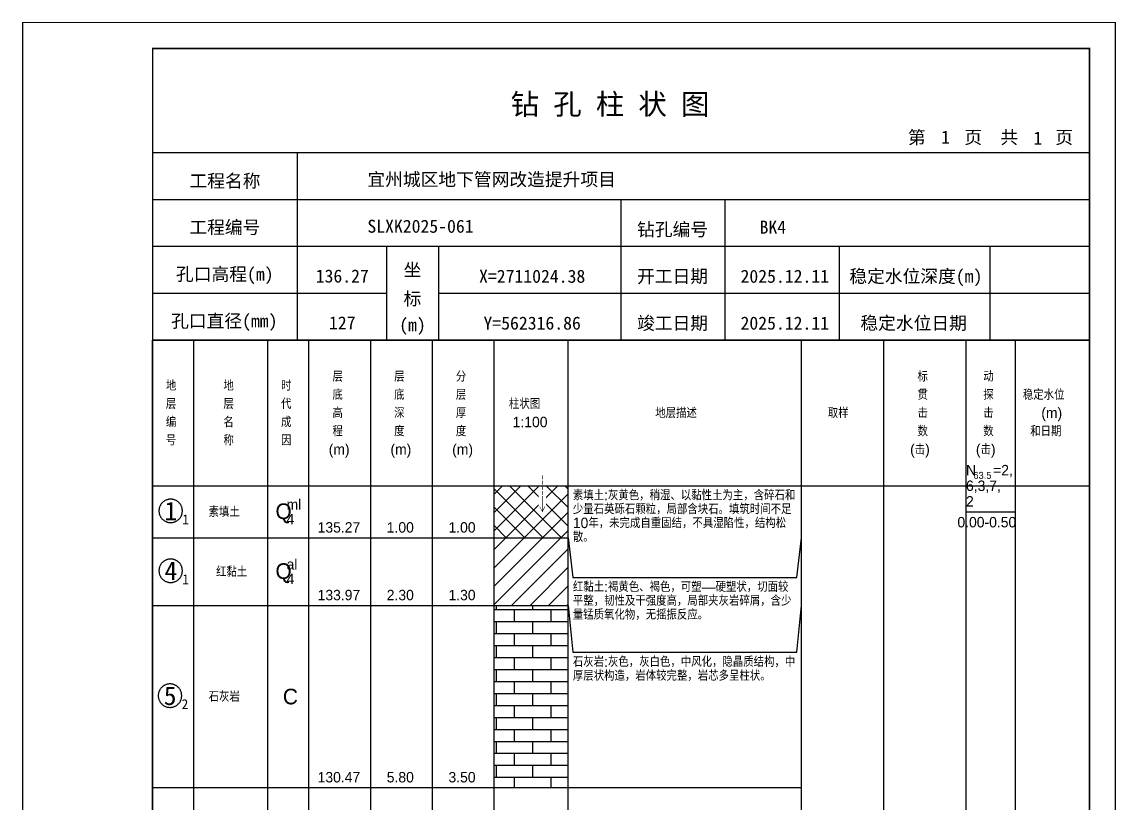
# Model space of a CAD drawing. Header units: millimetres. Extents: x 12489 to 89920, y 4630 to 4927.
# Drawn here: x 13149.3 to 13359.6, y 4776.7 to 4926.8 of the extents above; entities that cross this region are included whole.
import ezdxf
from ezdxf.enums import TextEntityAlignment as Align

# ---------------------------------------------------------------- set-up
doc = ezdxf.new("R2010")
doc.units = ezdxf.units.MM
doc.layers.add('ZZT_TC', color=7, linetype='Continuous')
doc.styles.add('成果图图块', font='', dxfattribs={"height": 2.5})
doc.styles.add('成果图模板', font='')
doc.styles.add('成果图模板标题', font='simhei.ttf')
doc.styles.add('成果图表体', font='Comfont.shx', dxfattribs={"height": 2, "bigfont": 'Hztxt12a.shx'})
doc.styles.get('成果图图块').set_extended_font_data('FangSong_GB2312')
doc.styles.get('成果图模板').set_extended_font_data('FangSong_GB2312')

# ---------------------------------------------------------------- blocks, each defined once
blk = doc.blocks.new('DCBH-1-1-909', base_point=(0.3, -0.11))
at = {"layer": 'ZZT_TC', "color": 7}
blk.add_polyline3d([(-0.19, 2.31, 0), (-0.3, 2.31, 0), (-0.41, 2.3, 0), (-0.52, 2.29, 0), (-0.63, 2.27, 0), (-0.73, 2.24, 0), (-0.84, 2.21, 0), (-0.95, 2.18, 0), (-1.05, 2.14, 0), (-1.15, 2.09, 0), (-1.25, 2.04, 0), (-1.35, 1.99, 0), (-1.44, 1.93, 0), (-1.53, 1.87, 0), (-1.62, 1.8, 0), (-1.7, 1.73, 0), (-1.78, 1.65, 0), (-1.86, 1.57, 0), (-1.93, 1.49, 0), (-2, 1.4, 0), (-2.06, 1.31, 0), (-2.12, 1.22, 0), (-2.17, 1.12, 0), (-2.22, 1.02, 0), (-2.27, 0.92, 0), (-2.31, 0.82, 0), (-2.34, 0.71, 0), (-2.37, 0.61, 0), (-2.4, 0.5, 0), (-2.41, 0.39, 0), (-2.43, 0.28, 0), (-2.44, 0.17, 0), (-2.44, 0.06, 0), (-2.44, -0.05, 0), (-2.43, -0.16, 0), (-2.41, -0.27, 0), (-2.4, -0.38, 0), (-2.37, -0.49, 0), (-2.34, -0.6, 0), (-2.31, -0.7, 0), (-2.27, -0.8, 0), (-2.22, -0.9, 0), (-2.17, -1, 0), (-2.12, -1.1, 0), (-2.06, -1.19, 0), (-2, -1.28, 0), (-1.93, -1.37, 0), (-1.86, -1.45, 0), (-1.78, -1.53, 0), (-1.7, -1.61, 0), (-1.62, -1.68, 0), (-1.53, -1.75, 0), (-1.44, -1.81, 0), (-1.35, -1.87, 0), (-1.25, -1.93, 0), (-1.15, -1.98, 0), (-1.05, -2.02, 0), (-0.95, -2.06, 0), (-0.84, -2.1, 0), (-0.73, -2.13, 0), (-0.63, -2.15, 0), (-0.52, -2.17, 0), (-0.41, -2.18, 0), (-0.3, -2.19, 0), (-0.19, -2.19, 0), (-0.08, -2.19, 0), (0.03, -2.18, 0), (0.14, -2.17, 0), (0.25, -2.15, 0), (0.36, -2.13, 0), (0.47, -2.1, 0), (0.57, -2.06, 0), (0.67, -2.02, 0), (0.77, -1.98, 0), (0.87, -1.93, 0), (0.97, -1.87, 0), (1.06, -1.81, 0), (1.15, -1.75, 0), (1.24, -1.68, 0), (1.32, -1.61, 0), (1.4, -1.53, 0), (1.48, -1.45, 0), (1.55, -1.37, 0), (1.62, -1.28, 0), (1.68, -1.19, 0), (1.74, -1.1, 0), (1.8, -1, 0), (1.85, -0.9, 0), (1.89, -0.8, 0), (1.93, -0.7, 0), (1.97, -0.6, 0), (2, -0.49, 0), (2.02, -0.38, 0), (2.04, -0.27, 0), (2.05, -0.16, 0), (2.06, -0.05, 0), (2.06, 0.06, 0), (2.06, 0.17, 0), (2.05, 0.28, 0), (2.04, 0.39, 0), (2.02, 0.5, 0), (2, 0.61, 0), (1.97, 0.71, 0), (1.93, 0.82, 0), (1.89, 0.92, 0), (1.85, 1.02, 0), (1.8, 1.12, 0), (1.74, 1.22, 0), (1.68, 1.31, 0), (1.62, 1.4, 0), (1.55, 1.49, 0), (1.48, 1.57, 0), (1.4, 1.65, 0), (1.32, 1.73, 0), (1.24, 1.8, 0), (1.15, 1.87, 0), (1.06, 1.93, 0), (0.97, 1.99, 0), (0.87, 2.04, 0), (0.77, 2.09, 0), (0.67, 2.14, 0), (0.57, 2.18, 0), (0.47, 2.21, 0), (0.36, 2.24, 0), (0.25, 2.27, 0), (0.14, 2.29, 0), (0.03, 2.3, 0), (-0.08, 2.31, 0), (-0.19, 2.31, 0)], dxfattribs=at)
at = {"style": '成果图图块'}
blk.add_text('1', height=3.57, dxfattribs=at).set_placement((-0.16, -1.74), align=Align.CENTER)
blk.add_text('1', height=1.91, dxfattribs=at).set_placement((2.03, -2.53))
blk = doc.blocks.new('DCBH-1-1-910', base_point=(0.3, -0.11))
at = {"layer": 'ZZT_TC', "color": 7}
blk.add_polyline3d([(-0.19, 2.31, 0), (-0.3, 2.31, 0), (-0.41, 2.3, 0), (-0.52, 2.29, 0), (-0.63, 2.27, 0), (-0.73, 2.24, 0), (-0.84, 2.21, 0), (-0.95, 2.18, 0), (-1.05, 2.14, 0), (-1.15, 2.09, 0), (-1.25, 2.04, 0), (-1.35, 1.99, 0), (-1.44, 1.93, 0), (-1.53, 1.87, 0), (-1.62, 1.8, 0), (-1.7, 1.73, 0), (-1.78, 1.65, 0), (-1.86, 1.57, 0), (-1.93, 1.49, 0), (-2, 1.4, 0), (-2.06, 1.31, 0), (-2.12, 1.22, 0), (-2.17, 1.12, 0), (-2.22, 1.02, 0), (-2.27, 0.92, 0), (-2.31, 0.82, 0), (-2.34, 0.71, 0), (-2.37, 0.61, 0), (-2.4, 0.5, 0), (-2.41, 0.39, 0), (-2.43, 0.28, 0), (-2.44, 0.17, 0), (-2.44, 0.06, 0), (-2.44, -0.05, 0), (-2.43, -0.16, 0), (-2.41, -0.27, 0), (-2.4, -0.38, 0), (-2.37, -0.49, 0), (-2.34, -0.6, 0), (-2.31, -0.7, 0), (-2.27, -0.8, 0), (-2.22, -0.9, 0), (-2.17, -1, 0), (-2.12, -1.1, 0), (-2.06, -1.19, 0), (-2, -1.28, 0), (-1.93, -1.37, 0), (-1.86, -1.45, 0), (-1.78, -1.53, 0), (-1.7, -1.61, 0), (-1.62, -1.68, 0), (-1.53, -1.75, 0), (-1.44, -1.81, 0), (-1.35, -1.87, 0), (-1.25, -1.93, 0), (-1.15, -1.98, 0), (-1.05, -2.02, 0), (-0.95, -2.06, 0), (-0.84, -2.1, 0), (-0.73, -2.13, 0), (-0.63, -2.15, 0), (-0.52, -2.17, 0), (-0.41, -2.18, 0), (-0.3, -2.19, 0), (-0.19, -2.19, 0), (-0.08, -2.19, 0), (0.03, -2.18, 0), (0.14, -2.17, 0), (0.25, -2.15, 0), (0.36, -2.13, 0), (0.47, -2.1, 0), (0.57, -2.06, 0), (0.67, -2.02, 0), (0.77, -1.98, 0), (0.87, -1.93, 0), (0.97, -1.87, 0), (1.06, -1.81, 0), (1.15, -1.75, 0), (1.24, -1.68, 0), (1.32, -1.61, 0), (1.4, -1.53, 0), (1.48, -1.45, 0), (1.55, -1.37, 0), (1.62, -1.28, 0), (1.68, -1.19, 0), (1.74, -1.1, 0), (1.8, -1, 0), (1.85, -0.9, 0), (1.89, -0.8, 0), (1.93, -0.7, 0), (1.97, -0.6, 0), (2, -0.49, 0), (2.02, -0.38, 0), (2.04, -0.27, 0), (2.05, -0.16, 0), (2.06, -0.05, 0), (2.06, 0.06, 0), (2.06, 0.17, 0), (2.05, 0.28, 0), (2.04, 0.39, 0), (2.02, 0.5, 0), (2, 0.61, 0), (1.97, 0.71, 0), (1.93, 0.82, 0), (1.89, 0.92, 0), (1.85, 1.02, 0), (1.8, 1.12, 0), (1.74, 1.22, 0), (1.68, 1.31, 0), (1.62, 1.4, 0), (1.55, 1.49, 0), (1.48, 1.57, 0), (1.4, 1.65, 0), (1.32, 1.73, 0), (1.24, 1.8, 0), (1.15, 1.87, 0), (1.06, 1.93, 0), (0.97, 1.99, 0), (0.87, 2.04, 0), (0.77, 2.09, 0), (0.67, 2.14, 0), (0.57, 2.18, 0), (0.47, 2.21, 0), (0.36, 2.24, 0), (0.25, 2.27, 0), (0.14, 2.29, 0), (0.03, 2.3, 0), (-0.08, 2.31, 0), (-0.19, 2.31, 0)], dxfattribs=at)
at = {"style": '成果图图块'}
blk.add_text('4', height=3.57, dxfattribs=at).set_placement((-0.16, -1.74), align=Align.CENTER)
blk.add_text('1', height=1.91, dxfattribs=at).set_placement((2.03, -2.53))
blk = doc.blocks.new('DCBH-1-1-911', base_point=(0.43, -0.11))
at = {"layer": 'ZZT_TC', "color": 7}
blk.add_polyline3d([(-0.19, 2.31, 0), (-0.3, 2.31, 0), (-0.41, 2.3, 0), (-0.52, 2.29, 0), (-0.63, 2.27, 0), (-0.73, 2.24, 0), (-0.84, 2.21, 0), (-0.95, 2.18, 0), (-1.05, 2.14, 0), (-1.15, 2.09, 0), (-1.25, 2.04, 0), (-1.35, 1.99, 0), (-1.44, 1.93, 0), (-1.53, 1.87, 0), (-1.62, 1.8, 0), (-1.7, 1.73, 0), (-1.78, 1.65, 0), (-1.86, 1.57, 0), (-1.93, 1.49, 0), (-2, 1.4, 0), (-2.06, 1.31, 0), (-2.12, 1.22, 0), (-2.17, 1.12, 0), (-2.22, 1.02, 0), (-2.27, 0.92, 0), (-2.31, 0.82, 0), (-2.34, 0.71, 0), (-2.37, 0.61, 0), (-2.4, 0.5, 0), (-2.41, 0.39, 0), (-2.43, 0.28, 0), (-2.44, 0.17, 0), (-2.44, 0.06, 0), (-2.44, -0.05, 0), (-2.43, -0.16, 0), (-2.41, -0.27, 0), (-2.4, -0.38, 0), (-2.37, -0.49, 0), (-2.34, -0.6, 0), (-2.31, -0.7, 0), (-2.27, -0.8, 0), (-2.22, -0.9, 0), (-2.17, -1, 0), (-2.12, -1.1, 0), (-2.06, -1.19, 0), (-2, -1.28, 0), (-1.93, -1.37, 0), (-1.86, -1.45, 0), (-1.78, -1.53, 0), (-1.7, -1.61, 0), (-1.62, -1.68, 0), (-1.53, -1.75, 0), (-1.44, -1.81, 0), (-1.35, -1.87, 0), (-1.25, -1.93, 0), (-1.15, -1.98, 0), (-1.05, -2.02, 0), (-0.95, -2.06, 0), (-0.84, -2.1, 0), (-0.73, -2.13, 0), (-0.63, -2.15, 0), (-0.52, -2.17, 0), (-0.41, -2.18, 0), (-0.3, -2.19, 0), (-0.19, -2.19, 0), (-0.08, -2.19, 0), (0.03, -2.18, 0), (0.14, -2.17, 0), (0.25, -2.15, 0), (0.36, -2.13, 0), (0.47, -2.1, 0), (0.57, -2.06, 0), (0.67, -2.02, 0), (0.77, -1.98, 0), (0.87, -1.93, 0), (0.97, -1.87, 0), (1.06, -1.81, 0), (1.15, -1.75, 0), (1.24, -1.68, 0), (1.32, -1.61, 0), (1.4, -1.53, 0), (1.48, -1.45, 0), (1.55, -1.37, 0), (1.62, -1.28, 0), (1.68, -1.19, 0), (1.74, -1.1, 0), (1.8, -1, 0), (1.85, -0.9, 0), (1.89, -0.8, 0), (1.93, -0.7, 0), (1.97, -0.6, 0), (2, -0.49, 0), (2.02, -0.38, 0), (2.04, -0.27, 0), (2.05, -0.16, 0), (2.06, -0.05, 0), (2.06, 0.06, 0), (2.06, 0.17, 0), (2.05, 0.28, 0), (2.04, 0.39, 0), (2.02, 0.5, 0), (2, 0.61, 0), (1.97, 0.71, 0), (1.93, 0.82, 0), (1.89, 0.92, 0), (1.85, 1.02, 0), (1.8, 1.12, 0), (1.74, 1.22, 0), (1.68, 1.31, 0), (1.62, 1.4, 0), (1.55, 1.49, 0), (1.48, 1.57, 0), (1.4, 1.65, 0), (1.32, 1.73, 0), (1.24, 1.8, 0), (1.15, 1.87, 0), (1.06, 1.93, 0), (0.97, 1.99, 0), (0.87, 2.04, 0), (0.77, 2.09, 0), (0.67, 2.14, 0), (0.57, 2.18, 0), (0.47, 2.21, 0), (0.36, 2.24, 0), (0.25, 2.27, 0), (0.14, 2.29, 0), (0.03, 2.3, 0), (-0.08, 2.31, 0), (-0.19, 2.31, 0)], dxfattribs=at)
at = {"style": '成果图图块'}
blk.add_text('5', height=3.57, dxfattribs=at).set_placement((-0.16, -1.74), align=Align.CENTER)
blk.add_text('2', height=1.91, dxfattribs=at).set_placement((2.03, -2.53))
blk = doc.blocks.new('zztGLdt.dwg', base_point=(0.5, 0))
blk.add_wipeout([(-0.2, -0.2), (1.2, -0.2), (1.2, 3.2), (-0.2, 3.2)])
at = {"color": 7, "const_width": 0.1}
for points in [[(0.5, 3), (0.5, 0)], [(0, 1), (0.5, 0), (1, 1)]]:
    blk.add_lwpolyline(points, dxfattribs=at)
blk = doc.blocks.new('钻孔柱状图路桥昇龙制图梁世成校核莫家里.dwg4', base_point=(25, 236))
for p, q in [((52.82, 236), (52.82, 272)), ((25, 263), (205, 263)), ((115, 236), (115, 263)), ((135, 236), (135, 263)), ((25, 254), (205, 254)), ((70, 236), (70, 254)), ((80, 236), (80, 254)), ((157, 236), (157, 254)), ((185.95, 236), (185.95, 254)), ((25, 245), (70, 245)), ((80, 245), (205, 245))]:
    blk.add_line(p, q)
for points, const_width in [([(0, 0), (210, 0), (210, 297), (0, 297)], 0.25), ([(25, 5), (205, 5), (205, 292), (25, 292)], 0.3)]:
    blk.add_lwpolyline(points, close=True, dxfattribs=dict(const_width=const_width))
at = {"const_width": 0.3}
for points in [[(25, 272), (205, 272)], [(25, 236), (205, 236)]]:
    blk.add_lwpolyline(points, dxfattribs=at)
for s, height, style, p in [('钻 孔 柱 状 图', 4, '成果图模板标题', (93.8, 279.31)), ('第', 2.5, '成果图模板', (170.12, 273.7)), ('页', 2.5, '成果图模板', (180.96, 273.7)), ('共', 2.5, '成果图模板', (187.88, 273.7)), ('页', 2.5, '成果图模板', (198.44, 273.7)), ('工程名称', 2.5, '成果图模板', (32.07, 265.32)), ('宜州城区地下管网改造提升项目', 2.5, '成果图模板', (66.26, 265.61)), ('工程编号', 2.5, '成果图模板', (32.05, 256.41)), ('SLXK2025-061', 2.5, '成果图模板', (66.26, 256.61)), ('钻孔编号', 2.5, '成果图模板', (118.08, 256)), ('BK4', 2.5, '成果图模板', (141.61, 256.43)), ('孔口高程(m)', 2.5, '成果图模板', (29.48, 247.41)), ('坐', 2.5, '成果图模板', (73.21, 248.24)), ('开工日期', 2.5, '成果图模板', (118.08, 247)), ('稳定水位深度(m)', 2.5, '成果图模板', (158.86, 247)), ('标', 2.5, '成果图模板', (73.21, 242.7)), ('孔口直径(mm)', 2.5, '成果图模板', (28.54, 238.41)), ('(m) ', 2.5, '成果图模板', (72.38, 237.65)), ('竣工日期', 2.5, '成果图模板', (118.08, 238)), ('稳定水位日期', 2.5, '成果图模板', (160.99, 238))]:
    blk.add_text(s, height=height, dxfattribs=dict(style=style)).set_placement(p)
at = {"style": '成果图模板'}
for s, p in [('1', (177.35, 273.74)), ('1', (195.08, 273.53)), ('136.27', (61.43, 247.04)), ('X=2711024.38', (97.92, 247)), ('2025.12.11', (146.46, 247)), ('127', (61.43, 238.04)), ('Y=562316.86', (97.92, 238)), ('2025.12.11', (146.46, 238))]:
    blk.add_text(s, height=2.5, dxfattribs=at).set_placement(p, align=Align.CENTER)

msp = doc.modelspace()

# ---------------------------------------------------------------- hatches: boundary and pattern name
at = {"linetype": 'Continuous'}
h = msp.add_hatch(dxfattribs=at)
h.set_pattern_fill('GKSTT', scale=0.5, style=0, pattern_type=2)
h.set_pattern_definition([(45, (0, 0), (-1.76776695, 1.76776695), []), (135, (0, 0), (-1.76776695, -1.76776695), [])])
h.paths.add_polyline_path([(13240.06, 4827.71), (13254.29, 4827.71), (13254.29, 4837.71), (13240.06, 4837.71)])
h = msp.add_hatch(dxfattribs=at)
h.set_pattern_fill('GKNXT', scale=0.5, style=0, pattern_type=2)
h.set_pattern_definition([(45, (0, 0), (-1.76776695, 1.76776695), [])])
h.paths.add_polyline_path([(13240.06, 4814.71), (13254.29, 4814.71), (13254.29, 4827.71), (13240.06, 4827.71)])
h = msp.add_hatch(dxfattribs=at)
h.set_pattern_fill('GKSHY', scale=0.5, style=0, pattern_type=2)
h.set_pattern_definition([(0, (0, 0), (0, 2.3), []), (90, (0, 0), (-3.5, 2.3), [2.3, -2.3])])
h.paths.add_polyline_path([(13240.06, 4779.71), (13254.29, 4779.71), (13254.29, 4814.71), (13240.06, 4814.71)])

# ---------------------------------------------------------------- linework, layer by layer
at = {"color": 0}
for p, q in [((13174.45, 4837.71), (13182.35, 4837.71)), ((13174.45, 4827.71), (13174.45, 4837.71)), ((13182.35, 4827.71), (13182.35, 4837.71)), ((13174.45, 4827.71), (13182.35, 4827.71)), ((13174.45, 4827.71), (13182.35, 4827.71)), ((13174.45, 4814.71), (13174.45, 4827.71)), ((13182.35, 4814.71), (13182.35, 4827.71)), ((13174.45, 4814.71), (13182.35, 4814.71)), ((13174.45, 4814.71), (13182.35, 4814.71)), ((13174.45, 4779.71), (13174.45, 4814.71)), ((13182.35, 4779.71), (13182.35, 4814.71)), ((13174.45, 4779.71), (13182.35, 4779.71))]:
    msp.add_line(p, q, dxfattribs=at)
for points in [[(13174.45, 4865.71), (13182.35, 4865.71)], [(13174.45, 4837.71), (13174.45, 4865.71)], [(13182.35, 4837.71), (13182.35, 4865.71)], [(13182.35, 4865.71), (13196.58, 4865.71)], [(13182.35, 4837.71), (13182.35, 4865.71)], [(13196.58, 4837.71), (13196.58, 4865.71)], [(13196.58, 4865.71), (13204.49, 4865.71)], [(13196.58, 4837.71), (13196.58, 4865.71)], [(13204.49, 4837.71), (13204.49, 4865.71)], [(13204.49, 4865.71), (13216.35, 4865.71)], [(13204.49, 4837.71), (13204.49, 4865.71)], [(13216.35, 4837.71), (13216.35, 4865.71)], [(13216.35, 4865.71), (13228.2, 4865.71)], [(13216.35, 4837.71), (13216.35, 4865.71)], [(13228.2, 4837.71), (13228.2, 4865.71)], [(13228.2, 4865.71), (13240.06, 4865.71)], [(13228.2, 4837.71), (13228.2, 4865.71)], [(13240.06, 4837.71), (13240.06, 4865.71)], [(13240.06, 4865.71), (13254.29, 4865.71)], [(13240.06, 4837.71), (13240.06, 4865.71)], [(13254.29, 4837.71), (13254.29, 4865.71)], [(13254.29, 4865.71), (13299.11, 4865.71)], [(13254.29, 4837.71), (13254.29, 4865.71)], [(13299.11, 4837.71), (13299.11, 4865.71)], [(13299.11, 4865.71), (13314.92, 4865.71)], [(13299.11, 4837.71), (13299.11, 4865.71)], [(13314.92, 4837.71), (13314.92, 4865.71)], [(13314.92, 4865.71), (13330.73, 4865.71)], [(13314.92, 4837.71), (13314.92, 4865.71)], [(13330.73, 4837.71), (13330.73, 4865.71)], [(13330.73, 4865.71), (13340.22, 4865.71)], [(13330.73, 4837.71), (13330.73, 4865.71)], [(13340.22, 4837.71), (13340.22, 4865.71)], [(13340.22, 4865.71), (13354.45, 4865.71)], [(13340.22, 4837.71), (13340.22, 4865.71)], [(13354.45, 4837.71), (13354.45, 4865.71)], [(13174.45, 4837.71), (13182.35, 4837.71)], [(13174.45, 4643.71), (13174.45, 4837.71)], [(13174.45, 4837.71), (13182.35, 4837.71)], [(13182.35, 4643.71), (13182.35, 4837.71)], [(13182.35, 4837.71), (13196.58, 4837.71)], [(13182.35, 4643.71), (13182.35, 4837.71)], [(13182.35, 4837.71), (13196.58, 4837.71)], [(13182.35, 4837.71), (13196.58, 4837.71)], [(13182.35, 4827.71), (13182.35, 4837.71)], [(13196.58, 4643.71), (13196.58, 4837.71)], [(13196.58, 4827.71), (13196.58, 4837.71)], [(13196.58, 4837.71), (13204.49, 4837.71)], [(13196.58, 4643.71), (13196.58, 4837.71)], [(13196.58, 4837.71), (13204.49, 4837.71)], [(13196.58, 4837.71), (13204.49, 4837.71)], [(13196.58, 4827.71), (13196.58, 4837.71)], [(13204.49, 4643.71), (13204.49, 4837.71)], [(13204.49, 4827.71), (13204.49, 4837.71)], [(13204.49, 4837.71), (13216.35, 4837.71)], [(13204.49, 4643.71), (13204.49, 4837.71)], [(13204.49, 4837.71), (13216.35, 4837.71)], [(13204.49, 4837.71), (13216.35, 4837.71)], [(13204.49, 4827.71), (13204.49, 4837.71)], [(13216.35, 4643.71), (13216.35, 4837.71)], [(13216.35, 4827.71), (13216.35, 4837.71)], [(13216.35, 4837.71), (13228.2, 4837.71)], [(13216.35, 4643.71), (13216.35, 4837.71)], [(13216.35, 4837.71), (13228.2, 4837.71)], [(13216.35, 4837.71), (13228.2, 4837.71)], [(13216.35, 4827.71), (13216.35, 4837.71)], [(13228.2, 4643.71), (13228.2, 4837.71)], [(13228.2, 4827.71), (13228.2, 4837.71)], [(13228.2, 4837.71), (13240.06, 4837.71)], [(13228.2, 4643.71), (13228.2, 4837.71)], [(13228.2, 4837.71), (13240.06, 4837.71)], [(13228.2, 4837.71), (13240.06, 4837.71)], [(13228.2, 4827.71), (13228.2, 4837.71)], [(13240.06, 4643.71), (13240.06, 4837.71)], [(13240.06, 4827.71), (13240.06, 4837.71)], [(13240.06, 4643.71), (13240.06, 4837.71)], [(13254.29, 4643.71), (13254.29, 4837.71)], [(13254.29, 4837.71), (13299.11, 4837.71)], [(13254.29, 4643.71), (13254.29, 4837.71)], [(13254.29, 4837.71), (13299.11, 4837.71)], [(13254.29, 4827.71), (13254.29, 4837.71)], [(13299.11, 4643.71), (13299.11, 4837.71)], [(13299.11, 4827.71), (13299.11, 4837.71)], [(13299.11, 4837.71), (13314.92, 4837.71)], [(13299.11, 4643.71), (13299.11, 4837.71)], [(13299.11, 4837.71), (13314.92, 4837.71)], [(13314.92, 4643.71), (13314.92, 4837.71)], [(13314.92, 4837.71), (13330.73, 4837.71)], [(13314.92, 4643.71), (13314.92, 4837.71)], [(13314.92, 4837.71), (13330.73, 4837.71)], [(13330.73, 4643.71), (13330.73, 4837.71)], [(13330.73, 4837.71), (13340.22, 4837.71)], [(13330.73, 4643.71), (13330.73, 4837.71)], [(13330.73, 4837.71), (13340.22, 4837.71)], [(13330.73, 4837.71), (13340.22, 4837.71)], [(13330.73, 4832.71), (13330.73, 4837.71)], [(13340.22, 4643.71), (13340.22, 4837.71)], [(13340.22, 4832.71), (13340.22, 4837.71)], [(13340.22, 4837.71), (13354.45, 4837.71)], [(13340.22, 4643.71), (13340.22, 4837.71)], [(13340.22, 4837.71), (13354.45, 4837.71)], [(13354.45, 4643.71), (13354.45, 4837.71)], [(13330.73, 4832.71), (13340.22, 4832.71)], [(13182.35, 4827.71), (13196.58, 4827.71)], [(13182.35, 4827.71), (13196.58, 4827.71)], [(13182.35, 4814.71), (13182.35, 4827.71)], [(13196.58, 4814.71), (13196.58, 4827.71)], [(13196.58, 4827.71), (13204.49, 4827.71)], [(13196.58, 4827.71), (13204.49, 4827.71)], [(13196.58, 4814.71), (13196.58, 4827.71)], [(13204.49, 4814.71), (13204.49, 4827.71)], [(13204.49, 4827.71), (13216.35, 4827.71)], [(13204.49, 4827.71), (13216.35, 4827.71)], [(13204.49, 4814.71), (13204.49, 4827.71)], [(13216.35, 4814.71), (13216.35, 4827.71)], [(13216.35, 4827.71), (13228.2, 4827.71)], [(13216.35, 4827.71), (13228.2, 4827.71)], [(13216.35, 4814.71), (13216.35, 4827.71)], [(13228.2, 4814.71), (13228.2, 4827.71)], [(13228.2, 4827.71), (13240.06, 4827.71)], [(13228.2, 4827.71), (13240.06, 4827.71)], [(13228.2, 4814.71), (13228.2, 4827.71)], [(13240.06, 4814.71), (13240.06, 4827.71)], [(13254.29, 4827.71), (13255.19, 4820.11)], [(13254.29, 4814.71), (13254.29, 4827.71)], [(13298.22, 4820.11), (13299.11, 4827.71)], [(13299.11, 4814.71), (13299.11, 4827.71)], [(13255.19, 4820.11), (13298.22, 4820.11)], [(13182.35, 4814.71), (13196.58, 4814.71)], [(13182.35, 4814.71), (13196.58, 4814.71)], [(13182.35, 4779.71), (13182.35, 4814.71)], [(13196.58, 4779.71), (13196.58, 4814.71)], [(13196.58, 4814.71), (13204.49, 4814.71)], [(13196.58, 4814.71), (13204.49, 4814.71)], [(13196.58, 4779.71), (13196.58, 4814.71)], [(13204.49, 4779.71), (13204.49, 4814.71)], [(13204.49, 4814.71), (13216.35, 4814.71)], [(13204.49, 4814.71), (13216.35, 4814.71)], [(13204.49, 4779.71), (13204.49, 4814.71)], [(13216.35, 4779.71), (13216.35, 4814.71)], [(13216.35, 4814.71), (13228.2, 4814.71)], [(13216.35, 4814.71), (13228.2, 4814.71)], [(13216.35, 4779.71), (13216.35, 4814.71)], [(13228.2, 4779.71), (13228.2, 4814.71)], [(13228.2, 4814.71), (13240.06, 4814.71)], [(13228.2, 4814.71), (13240.06, 4814.71)], [(13228.2, 4779.71), (13228.2, 4814.71)], [(13240.06, 4779.71), (13240.06, 4814.71)], [(13254.29, 4814.71), (13255.19, 4805.71)], [(13254.29, 4779.71), (13254.29, 4814.71)], [(13298.22, 4805.71), (13299.11, 4814.71)], [(13299.11, 4779.71), (13299.11, 4814.71)], [(13255.19, 4805.71), (13298.22, 4805.71)], [(13182.35, 4779.71), (13196.58, 4779.71)], [(13196.58, 4779.71), (13204.49, 4779.71)], [(13204.49, 4779.71), (13216.35, 4779.71)], [(13216.35, 4779.71), (13228.2, 4779.71)], [(13228.2, 4779.71), (13240.06, 4779.71)], [(13254.29, 4779.71), (13299.11, 4779.71)]]:
    msp.add_lwpolyline(points, dxfattribs=at)
at = {"color": 7, "flags": 128}
for points in [[(13240.06, 4827.71), (13254.29, 4827.71)], [(13240.06, 4814.71), (13254.29, 4814.71)], [(13240.06, 4779.71), (13254.29, 4779.71)]]:
    msp.add_lwpolyline(points, dxfattribs=at)

# ---------------------------------------------------------------- block references
for name, p in [('DCBH-1-1-909', (13178.4, 4832.71)), ('DCBH-1-1-910', (13178.4, 4821.21)), ('DCBH-1-1-911', (13178.4, 4797.21))]:
    msp.add_blockref(name, p)

# ---------------------------------------------------------------- texts
at = {"color": 0, "style": '成果图表体'}
for s, height, p in [('层', 2, (13209, 4857.71)), ('层', 2, (13220.85, 4857.71)), ('分', 2, (13232.71, 4857.71)), ('标', 2, (13321.41, 4857.71)), ('动', 2, (13334.05, 4857.71)), ('地', 2, (13176.98, 4855.96)), ('地', 2, (13188.05, 4855.96)), ('时', 2, (13199.11, 4855.96)), ('底', 2, (13209, 4854.21)), ('底', 2, (13220.85, 4854.21)), ('层', 2, (13232.71, 4854.21)), ('贯', 2, (13321.41, 4854.21)), ('探', 2, (13334.05, 4854.21)), ('稳定水位', 2, (13341.65, 4854.21)), ('层', 2, (13176.98, 4852.46)), ('层', 2, (13188.05, 4852.46)), ('代', 2, (13199.11, 4852.46)), ('高', 2, (13209, 4850.71)), ('深', 2, (13220.85, 4850.71)), ('厚', 2, (13232.71, 4850.71)), ('柱状图', 2, (13242.91, 4852.46)), ('地层描述', 2, (13271.02, 4850.71)), ('取样', 2, (13304.18, 4850.71)), ('击', 2, (13321.41, 4850.71)), ('击', 2, (13334.05, 4850.71)), ('(m)', 2, (13345.2, 4850.71)), ('编', 2, (13176.98, 4848.96)), ('名', 2, (13188.05, 4848.96)), ('成', 2, (13199.11, 4848.96)), ('1:100', 2, (13243.62, 4848.96)), ('程', 2, (13209, 4847.21)), ('度', 2, (13220.85, 4847.21)), ('度', 2, (13232.71, 4847.21)), ('数', 2, (13321.41, 4847.21)), ('数', 2, (13334.05, 4847.21)), ('和日期', 2, (13343.07, 4847.21)), ('号', 2, (13176.98, 4845.46)), ('称', 2, (13188.05, 4845.46)), ('因', 2, (13199.11, 4845.46)), ('(m)', 2, (13208.28, 4843.71)), ('(m)', 2, (13220.14, 4843.71)), ('(m)', 2, (13232, 4843.71)), ('(击)', 2, (13319.99, 4843.71)), ('(击)', 2, (13332.63, 4843.71)), ('N', 2, (13330.73, 4839.71)), ('63.5', 1.333, (13332.15, 4839.04)), ('=2,', 2, (13335.94, 4839.71)), ('6,3,7,', 2, (13330.73, 4836.71)), ('素填土', 2, (13185.2, 4831.71)), ('Q', 3, (13198.05, 4831.31)), ('ml', 2, (13200.18, 4833.11)), ('2', 2, (13330.73, 4833.71)), ('4', 2, (13200.18, 4830.31)), ('0.00-0.50', 2, (13329.08, 4829.71)), ('135.27', 2, (13206.15, 4828.71)), ('1.00', 2, (13219.43, 4828.71)), ('1.00', 2, (13231.29, 4828.71)), ('al', 2, (13200.18, 4821.61)), ('红黏土', 2, (13186.63, 4820.21)), ('Q', 3, (13198.05, 4819.81)), ('4', 2, (13200.18, 4818.81)), ('133.97', 2, (13206.15, 4815.71)), ('2.30', 2, (13219.43, 4815.71)), ('1.30', 2, (13231.29, 4815.71)), ('石灰岩', 2, (13185.2, 4796.21)), ('C', 3, (13199.47, 4795.71)), ('130.47', 2, (13206.15, 4780.71)), ('5.80', 2, (13219.43, 4780.71)), ('3.50', 2, (13231.29, 4780.71))]:
    msp.add_text(s, height=height, dxfattribs=at).set_placement(p)
at = {"color": 0, "char_height": 2, "width": 43.0292, "attachment_point": 1, "line_spacing_factor": 0.8, "style": '成果图表体'}
for s, insert in [('素填土:灰黄色，稍湿、以黏性土为主，含碎石和少量石英砾石颗粒，局部含块石。填筑时间不足10年，未完成自重固结，不具湿陷性，结构松散。', (13255.19, 4836.91)), ('红黏土:褐黄色、褐色，可塑—硬塑状，切面较平整，韧性及干强度高，局部夹灰岩碎屑，含少量锰质氧化物，无摇振反应。', (13255.19, 4819.31)), ('石灰岩:灰色，灰白色，中风化，隐晶质结构，中厚层状构造，岩体较完整，岩芯多呈柱状。', (13255.19, 4804.91))]:
    msp.add_mtext(s, dxfattribs=dict(at, insert=insert))

# ---------------------------------------------------------------- next in the draw order: block references
msp.add_blockref('zztGLdt.dwg', (13249.31, 4836.71))

# ---------------------------------------------------------------- next in the draw order: block references
msp.add_blockref('zztGLdt.dwg', (13249.31, 4835.71))

# ---------------------------------------------------------------- next in the draw order: block references
msp.add_blockref('zztGLdt.dwg', (13249.31, 4834.71))

# ---------------------------------------------------------------- next in the draw order: block references
msp.add_blockref('zztGLdt.dwg', (13249.31, 4833.71))

# ---------------------------------------------------------------- next in the draw order: linework, layer by layer
at = {"color": 0}
msp.add_lwpolyline([(13240.06, 4837.71), (13254.29, 4837.71)], dxfattribs=at)
msp.add_lwpolyline([(13240.06, 4837.71), (13254.29, 4837.71)], dxfattribs=at)

# ---------------------------------------------------------------- next in the draw order: block references
msp.add_blockref('zztGLdt.dwg', (13249.31, 4832.71))

# ---------------------------------------------------------------- next in the draw order: block references
msp.add_blockref('钻孔柱状图路桥昇龙制图梁世成校核莫家里.dwg4', (13174.45, 4865.71))

doc.saveas('drawing.dxf')
